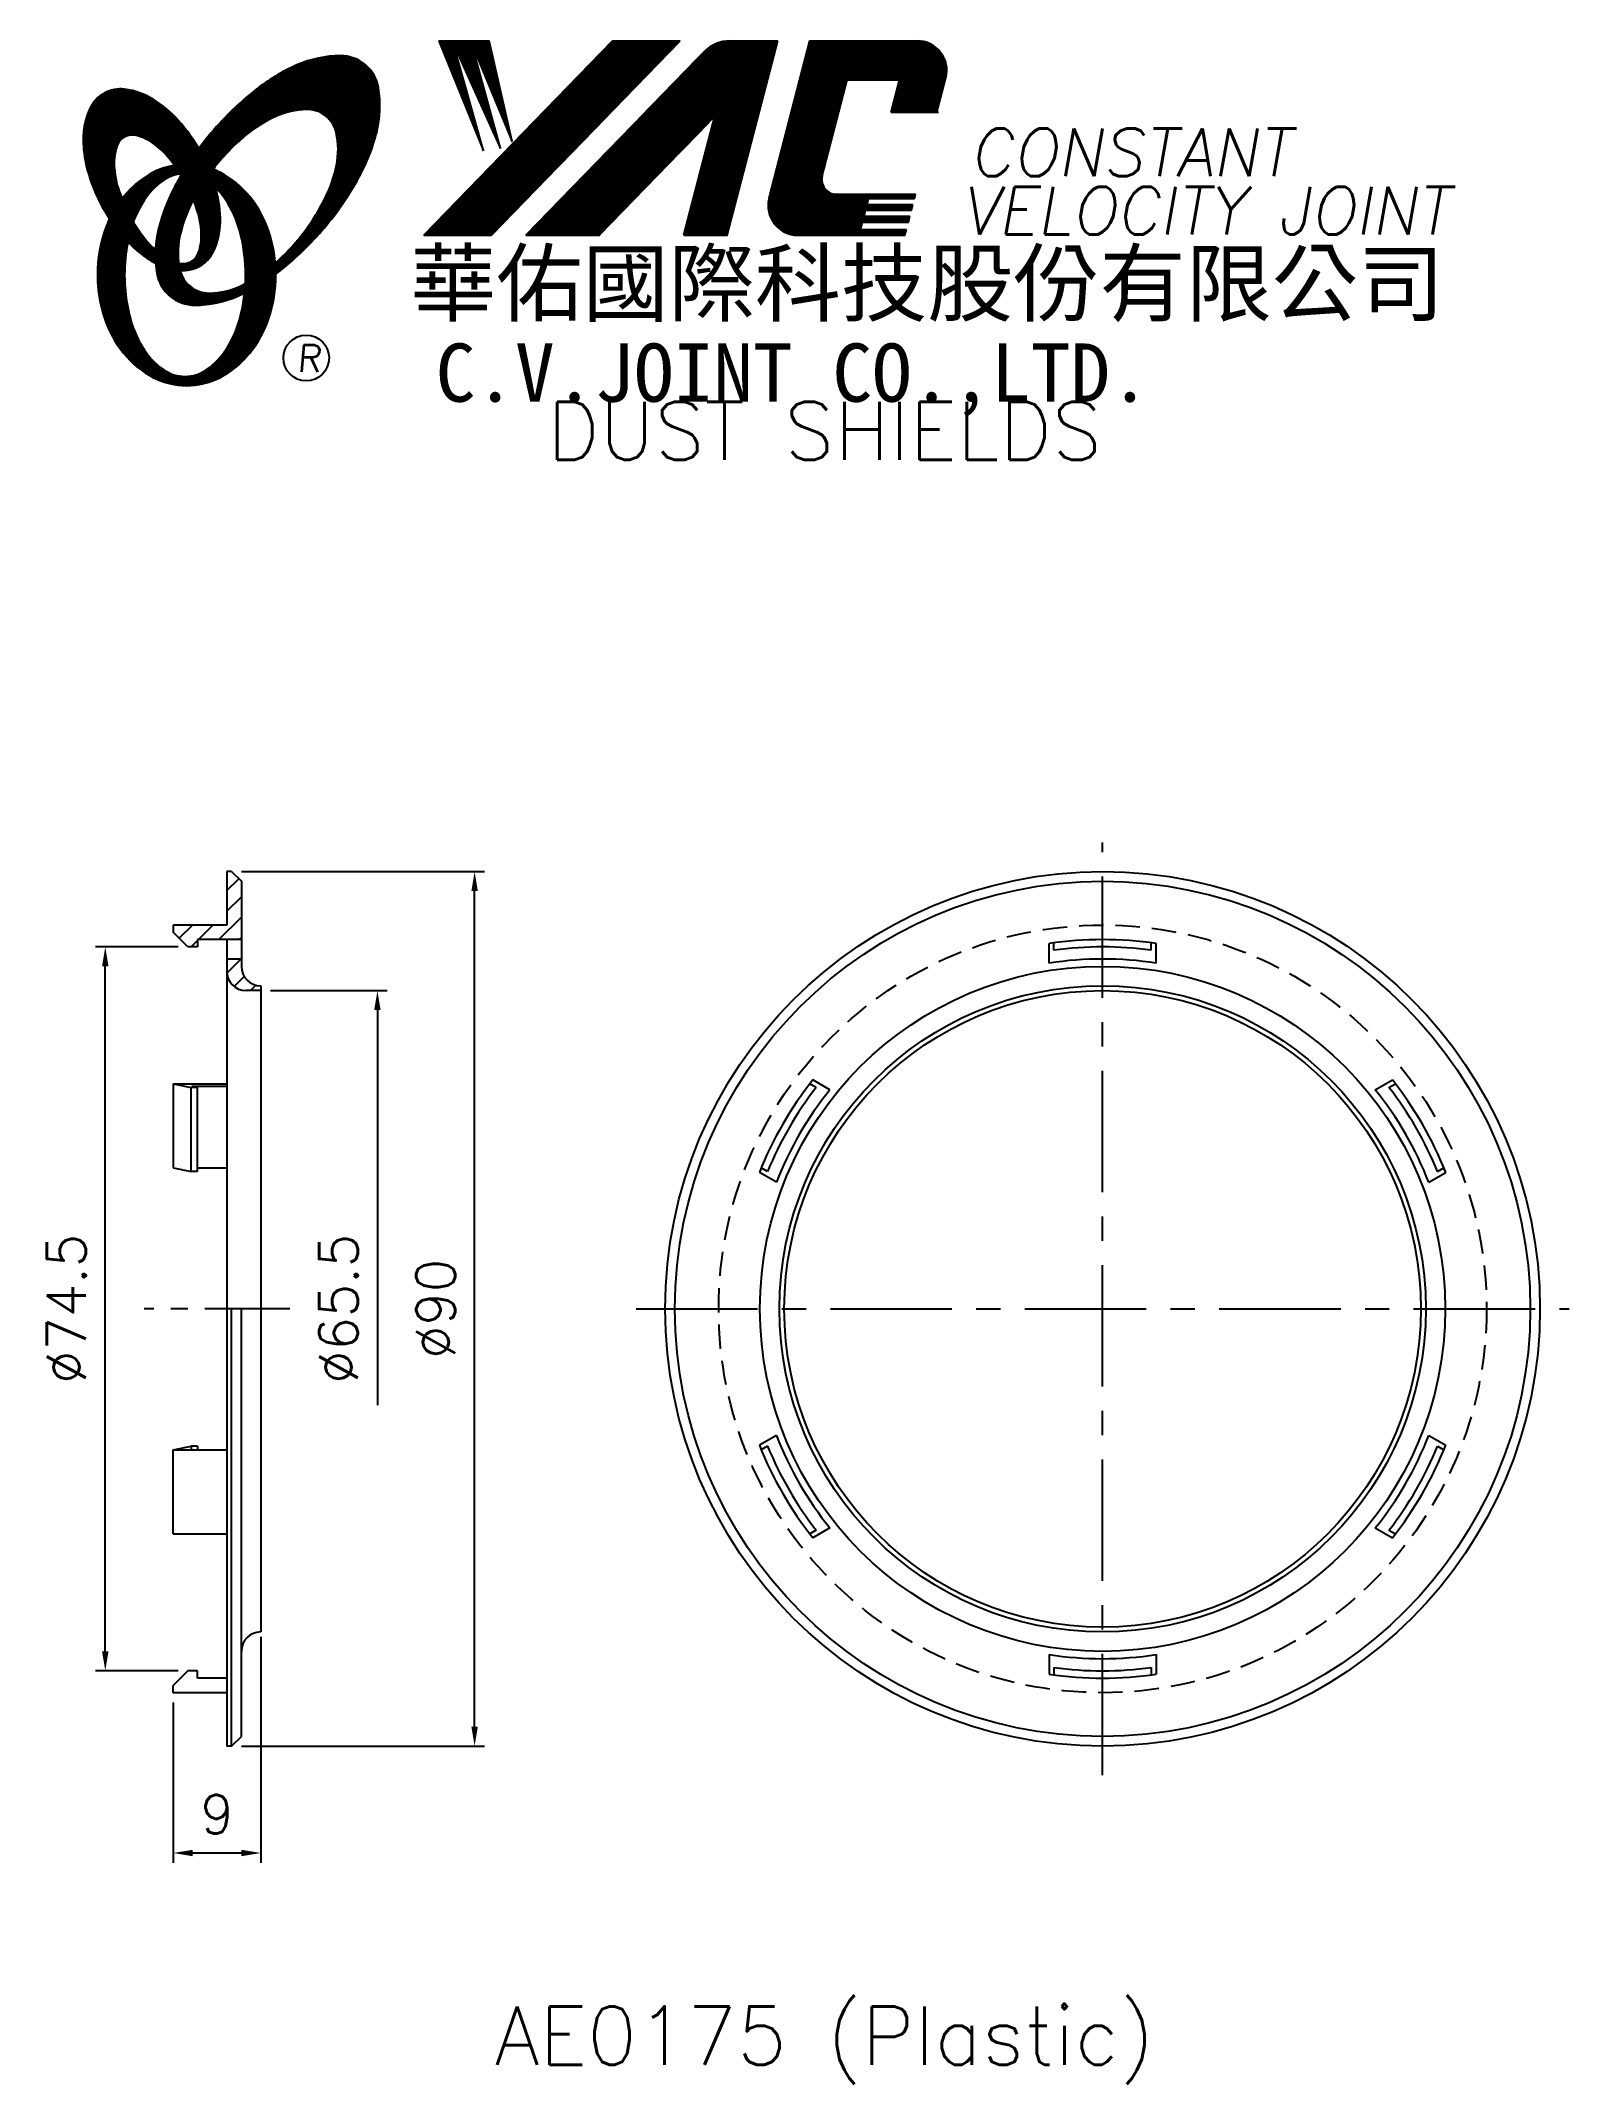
# Model space of a CAD drawing. Extents: x 585 to 743, y 341 to 552.
import ezdxf
from ezdxf.enums import TextEntityAlignment as Align

# ---------------------------------------------------------------- set-up
doc = ezdxf.new("R2010")
doc.units = 0
doc.header["$LTSCALE"] = 10
doc.header["$MEASUREMENT"] = 0
doc.linetypes.add('CENTER', pattern=[2, 1.25, -0.25, 0.25, -0.25])
doc.linetypes.add('HIDDEN', pattern=[0.375, 0.25, -0.125])
doc.layers.get('0').update_dxf_attribs({"linetype": 'CONTINUOUS'})
doc.layers.get('DEFPOINTS').update_dxf_attribs({"linetype": 'CONTINUOUS'})
doc.layers.add('4', color=7, linetype='CONTINUOUS')
doc.styles.add('CHINA', font='KAIU.TTF')
doc.styles.add('ITALICC', font='simplex.shx')
doc.dimstyles.new('STANDARD$0', dxfattribs={"dimtxt": 4, "dimasz": 2, "dimexe": 1, "dimexo": 1, "dimgap": 2, "dimtad": 1, "dimdec": 4, "dimzin": 10, "dimtxsty": 'ITALICC', "dimcen": 2, "dimclrd": 5, "dimclre": 5, "dimclrt": 18, "dimaunit": 1, "dimazin": 3, "dimtp": 0.1, "dimtfac": 0.7, "dimtdec": 4, "dimtmove": 0, "dimatfit": 3, "dimtolj": 1, "dimtzin": 10})
pattern_1 = [(45, (659.29374, 307.969466), (-0.00727476112, 0.00727476112), [])]
pattern_2 = [(45, (490.703195, 344.273876), (-0.00883883476, 0.00883883476), [])]

# ---------------------------------------------------------------- blocks, each defined once
blk = doc.blocks.new('*D5')
at = {"color": 5, "linetype": 'BYBLOCK'}
for p, q in [((599.51, 458.46), (591.01, 458.46)), ((592.01, 385.96), (592.01, 456.46)), ((599.51, 383.96), (591.01, 383.96))]:
    blk.add_line(p, q, dxfattribs=at)
for points in [[(591.68, 456.46), (592.34, 456.46), (592.01, 458.46)], [(591.68, 385.96), (592.34, 385.96), (592.01, 383.96)]]:
    blk.add_solid(points, dxfattribs=at)
at = {"layer": 'DEFPOINTS', "color": 0, "linetype": 'BYBLOCK'}
for p in [(592.01, 458.46), (600.51, 458.46), (600.51, 383.96)]:
    blk.add_point(p, dxfattribs=at)
at = {"color": 18, "linetype": 'BYBLOCK', "insert": (588.01, 421.21), "char_height": 4, "attachment_point": 5, "rotation": 90, "style": 'ITALICC'}
blk.add_mtext('\\A1;∅74.5', dxfattribs=at)
blk = doc.blocks.new('*D6')
at = {"color": 5, "linetype": 'BYBLOCK'}
for p, q in [((609.01, 453.96), (621.01, 453.96)), ((620.01, 451.96), (620.01, 411.31))]:
    blk.add_line(p, q, dxfattribs=at)
blk.add_solid([(619.68, 451.96), (620.34, 451.96), (620.01, 453.96)], dxfattribs=at)
at = {"layer": 'DEFPOINTS', "color": 0, "linetype": 'BYBLOCK'}
for p in [(608.01, 453.96), (620.01, 453.96), (608.01, 388.46)]:
    blk.add_point(p, dxfattribs=at)
at = {"color": 18, "linetype": 'BYBLOCK', "insert": (616.01, 421.21), "char_height": 4, "attachment_point": 5, "rotation": 90, "style": 'ITALICC'}
blk.add_mtext('\\A1;∅65.5', dxfattribs=at)
blk = doc.blocks.new('*D7')
at = {"color": 5, "linetype": 'BYBLOCK'}
for p, q in [((606.01, 466.21), (631.01, 466.21)), ((630.01, 378.21), (630.01, 464.21)), ((606.01, 376.21), (631.01, 376.21))]:
    blk.add_line(p, q, dxfattribs=at)
for points in [[(629.68, 464.21), (630.34, 464.21), (630.01, 466.21)], [(629.68, 378.21), (630.34, 378.21), (630.01, 376.21)]]:
    blk.add_solid(points, dxfattribs=at)
at = {"layer": 'DEFPOINTS', "color": 0, "linetype": 'BYBLOCK'}
for p in [(605.01, 466.21), (630.01, 466.21), (605.01, 376.21)]:
    blk.add_point(p, dxfattribs=at)
at = {"color": 18, "linetype": 'BYBLOCK', "insert": (626.01, 421.21), "char_height": 4, "attachment_point": 5, "rotation": 90, "style": 'ITALICC'}
blk.add_mtext('\\A1;∅90', dxfattribs=at)
blk = doc.blocks.new('*D8')
at = {"color": 5, "linetype": 'BYBLOCK'}
for p, q in [((608.01, 387.46), (608.01, 364.21)), ((599.01, 380.71), (599.01, 364.21)), ((606.01, 365.21), (601.01, 365.21))]:
    blk.add_line(p, q, dxfattribs=at)
for points in [[(601.01, 365.54), (601.01, 364.88), (599.01, 365.21)], [(606.01, 365.54), (606.01, 364.88), (608.01, 365.21)]]:
    blk.add_solid(points, dxfattribs=at)
at = {"layer": 'DEFPOINTS', "color": 0, "linetype": 'BYBLOCK'}
for p in [(608.01, 388.46), (599.01, 381.71), (599.01, 365.21)]:
    blk.add_point(p, dxfattribs=at)
at = {"color": 18, "linetype": 'BYBLOCK', "insert": (603.51, 369.21), "char_height": 4, "attachment_point": 5, "style": 'ITALICC'}
blk.add_mtext('\\A1;9', dxfattribs=at)

msp = doc.modelspace()

# ---------------------------------------------------------------- hatches: boundary and pattern name
at = {"layer": '4', "linetype": 'CONTINUOUS'}
h = msp.add_hatch(dxfattribs=at)
h.set_pattern_fill('ANSI31', color=5, scale=0.1, style=0)
h.set_pattern_definition(pattern_2)
h.paths.add_polyline_path([(651.1619, 551.70486), (644.20459, 551.70486), (624.78799, 531.7011), (631.74529, 531.7011)])
h.paths.add_polyline_path([(654.70879, 543.93929), (651.52842, 531.7011), (656.0094, 531.7011), (661.20784, 551.70486), (656.31111, 551.70486, 0.202785967), (653.57704, 550.54844), (635.28291, 531.7011), (642.82982, 531.7011)])
h.paths.add_polyline_path([(668.3359, 547.70644), (673.72962, 547.70644), (672.8606, 544.36243), (677.57742, 544.36243), (678.49414, 547.88999, 0.490800957), (675.54394, 551.70486), (664.50962, 551.70486), (660.30257, 535.51597, 0.490800957), (663.25277, 531.7011), (674.28708, 531.7011), (674.44153, 532.29541), (669.72471, 532.29541), (669.91808, 533.0395), (674.6349, 533.0395), (674.79345, 533.64963), (670.07663, 533.64963), (670.23788, 534.2701), (674.9547, 534.2701), (675.11088, 534.87109), (670.39406, 534.87109), (670.55086, 535.47447), (675.26768, 535.47447), (675.38441, 535.92366), (667.24466, 535.92366, -0.490800957), (665.76956, 537.8311)])
h = msp.add_hatch(dxfattribs=at)
h.set_pattern_fill('ANSI31', color=1, scale=0.1, style=0)
h.set_pattern_definition(pattern_2)
h.paths.add_polyline_path([(631.51996, 551.70486), (626.34264, 551.70486), (630.9134, 540.40112), (627.84746, 551.3591), (632.6822, 540.63678), (629.73419, 551.3591), (633.86141, 541.34375)])
h = msp.add_hatch(dxfattribs=at)
h.set_pattern_fill('ANSI31', color=5, scale=0.082305, style=0)
h.set_pattern_definition([(45, (490.703195, 344.273876), (-0.00727476112, 0.00727476112), [])])
h.paths.add_polyline_path([(612.73867, 544.64238, -0.172879177), (614.68014, 543.98381, -0.172879177), (615.76743, 542.24576, -0.104527385), (615.79521, 538.91757, -0.065680101), (614.62568, 535.51562, -0.051823203), (612.18526, 531.67323, -0.044272532), (609.51029, 528.84689, -0.020203161), (609.56388, 527.70897, 0.006517006), (609.96843, 528.02105, 0.049863361), (614.52185, 532.43411, 0.049863361), (618.11149, 537.66128, 0.063682799), (619.93253, 542.28862, 0.103597411), (620.12183, 546.87259, 0.177892575), (618.77322, 549.24287, 0.177892575), (616.21083, 550.1762, 0.103597411), (611.72303, 549.22315, 0.063682799), (607.46529, 546.65408, 0.049863361), (602.91187, 542.24102, 0.016070017), (601.64117, 540.63471, -0.007061632), (601.88845, 540.19767, -0.031648676), (602.84104, 538.1611, -0.008069351), (603.27294, 538.72541, -0.051823203), (606.45132, 541.98386, -0.065680101), (609.49325, 543.90422, -0.104527385)])
h.paths.add_polyline_path([(599.663, 531.48106, -0.065680101), (600.83253, 534.88302, -0.006063428), (601.07647, 535.35803, 0.027613469), (600.34963, 536.9461, 0.017011252), (599.81621, 537.88108, 0.007829282), (599.32223, 537.01385, 0.063682799), (597.50118, 532.38651, 0.103597411), (597.31189, 527.80253, 0.177892575), (598.66049, 525.43226, 0.177892575), (601.22288, 524.49893, 0.103597411), (605.71068, 525.45198, 0.008811776), (606.33765, 525.74205, 0.013922709), (606.41497, 526.71186, -0.009086703), (605.96496, 526.49442, -0.104527385), (602.71954, 525.75625, -0.172879177), (600.77807, 526.41482, -0.172879177), (599.69077, 528.15287, -0.104527385)])
h = msp.add_hatch(dxfattribs=at)
h.set_pattern_fill('ANSI31', color=3, scale=0.082305, style=0)
h.set_pattern_definition(pattern_1)
h.paths.add_polyline_path([(596.94216, 545.69322, 0.106488277), (594.00028, 546.73179, 0.158297415), (591.91008, 546.33674, 0.158297415), (590.45075, 544.78906, 0.106488277), (589.73994, 541.75129, 0.071723199), (590.15798, 538.43833, 0.058080454), (591.70297, 534.62295, 0.058080454), (594.08401, 531.26515, 0.071723199), (596.64926, 529.1274, 0.020895977), (597.18944, 528.82541, -0.030777155), (597.17353, 530.20163, -0.042059526), (596.07718, 531.36439, -0.04691039), (594.45801, 533.84554, -0.04691039), (593.32973, 536.58503, -0.060581117), (592.92763, 538.84709, -0.10187153), (593.23925, 540.9353, -0.185892489), (594.01934, 541.82694, -0.185892489), (595.19599, 541.96506, -0.10187153), (597.09364, 541.03952, -0.060581117), (598.73047, 539.42725, -0.04691039), (600.34963, 536.9461, -0.04691039), (601.47791, 534.20662, -0.060581117), (601.88001, 531.94455, -0.10187153), (601.56839, 529.85635, -0.185892489), (600.7883, 528.96471, -0.185892489), (599.61166, 528.82659, -0.002013383), (599.57086, 528.83721, 0.021593804), (599.69077, 528.15287, 0.006477741), (599.70878, 528.07584, 0.14950097), (601.68133, 528.48387, 0.158297415), (603.14067, 530.03156, 0.106488277), (603.85148, 533.06933, 0.071723199), (603.43343, 536.38229, 0.058080454), (601.88845, 540.19767, 0.058080454), (599.5074, 543.55546, 0.071723199)])
h = msp.add_hatch(dxfattribs=at)
h.set_pattern_fill('ANSI31', color=1, scale=0.082305, style=0)
h.set_pattern_definition(pattern_1)
h.paths.add_polyline_path([(598.03579, 537.36977, -0.120168026), (599.72758, 538.02316, 0.016865385), (599.12782, 538.9059, 0.076648372), (596.97159, 538.18698, 0.104809576), (593.88714, 535.67388, 0.005838257), (593.72019, 535.46168, 0.028089978), (594.45801, 533.84554, 0.014237292), (594.90014, 533.0605, -0.045767751), (595.82532, 534.99734, -0.106890197)])
h.paths.add_polyline_path([(594.00442, 527.61515, -0.048711043), (594.33452, 530.99549, -0.007865741), (594.08401, 531.26515, -0.037695478), (592.44814, 533.38391, 0.03042545), (591.92281, 532.07994, 0.080710289), (591.19738, 527.61515, 0.080710289), (591.92281, 523.15036, 0.089265679), (593.88714, 519.55642, 0.104809576), (596.97159, 517.04332, 0.11926607), (600.38078, 516.21838, 0.11926607), (603.78998, 517.04332, 0.104809576), (606.87443, 519.55642, 0.089265679), (608.83875, 523.15036, 0.080710289), (609.56419, 527.61515, 0.080710289), (608.83875, 532.07994, 0.089265679), (606.87443, 535.67388, 0.104809576), (603.78998, 538.18698, 0.025513357), (603.09674, 538.49973, 0.004818181), (602.84104, 538.1611, -0.023722145), (603.38225, 536.56435, -0.065307489), (604.61743, 534.99734, -0.073950765), (605.92988, 531.79961, -0.060532391), (606.43834, 527.61515, -0.060532391), (605.92988, 523.43069, -0.073950765), (604.61743, 520.23296, -0.106890197), (602.40697, 517.86053, -0.153118262), (600.22138, 517.17515, -0.153118262), (598.03579, 517.86053, -0.106890197), (595.82532, 520.23296, -0.073950765), (594.51287, 523.43069, -0.060532391)])
h = msp.add_hatch(dxfattribs=at)
h.set_pattern_fill('ANSI31', color=5, scale=12, style=0)
h.set_pattern_definition([(45, (-229.1852, 23.0024), (-1.0606602, 1.0606602), [])])
h.paths.add_polyline_path([(599.00901, 460.71077), (599.00901, 459.96077), (600.50901, 458.46077), (601.50901, 458.46077), (601.50901, 459.21077), (606.00901, 459.21077), (606.00901, 465.21077), (605.00901, 466.21077), (604.50901, 466.21077), (604.50901, 460.71077)])
h.paths.add_polyline_path([(606.00901, 456.46077), (606.00901, 457.21077), (604.50901, 457.21077), (604.50901, 455.96077, 0.414213562), (606.50901, 453.96077), (608.00901, 453.96077), (608.00901, 454.46077, -0.414213562)])

# ---------------------------------------------------------------- linework, layer by layer
at = {"layer": '4', "color": 5, "linetype": 'CONTINUOUS'}
for p, q in [((624.78799, 531.7011), (644.20459, 551.70486)), ((631.74529, 531.7011), (651.1619, 551.70486)), ((644.20459, 551.70486), (651.1619, 551.70486)), ((656.0094, 531.7011), (661.20784, 551.70486)), ((656.31111, 551.70486), (661.20784, 551.70486)), ((660.30257, 535.51597), (664.50962, 551.70486)), ((664.50962, 551.70486), (675.54394, 551.70486)), ((635.28291, 531.7011), (653.57704, 550.54844)), ((665.76956, 537.8311), (668.3359, 547.70644)), ((668.3359, 547.70644), (673.72962, 547.70644)), ((672.8606, 544.36243), (673.72962, 547.70644)), ((677.57742, 544.36243), (678.49414, 547.88999)), ((642.82982, 531.7011), (654.70879, 543.93929)), ((651.52842, 531.7011), (654.70879, 543.93929)), ((672.8606, 544.36243), (677.72785, 544.36243)), ((667.24466, 535.92366), (675.38441, 535.92366)), ((670.07663, 533.64963), (670.23788, 534.2701)), ((670.23788, 534.2701), (674.9547, 534.2701)), ((670.39406, 534.87109), (670.55086, 535.47447)), ((670.39406, 534.87109), (675.11088, 534.87109)), ((670.55086, 535.47447), (675.26768, 535.47447)), ((674.9547, 534.2701), (675.11088, 534.87109)), ((675.26768, 535.47447), (675.38441, 535.92366)), ((669.72471, 532.29541), (669.91808, 533.0395)), ((669.72471, 532.29541), (674.44153, 532.29541)), ((669.91808, 533.0395), (674.6349, 533.0395)), ((670.07663, 533.64963), (674.79345, 533.64963)), ((674.28708, 531.7011), (674.44153, 532.29541)), ((674.6349, 533.0395), (674.79345, 533.64963)), ((624.78799, 531.7011), (631.74529, 531.7011)), ((635.28291, 531.7011), (642.82982, 531.7011)), ((651.52842, 531.7011), (656.0094, 531.7011)), ((663.25277, 531.7011), (674.28708, 531.7011))]:
    msp.add_line(p, q, dxfattribs=at)
at = {"layer": '4', "color": 1, "linetype": 'CONTINUOUS'}
for p, q in [((626.34264, 551.70486), (631.51996, 551.70486)), ((626.34264, 551.70486), (630.9134, 540.40112)), ((627.84746, 551.3591), (632.6822, 540.63678)), ((630.9134, 540.40112), (627.84746, 551.3591)), ((629.73419, 551.3591), (633.86141, 541.34375)), ((632.6822, 540.63678), (629.73419, 551.3591)), ((633.86141, 541.34375), (631.51996, 551.70486))]:
    msp.add_line(p, q, dxfattribs=at)
at = {"layer": '4', "color": 5, "linetype": 'CENTER'}
for p, q in [((694.61971, 373.21077), (694.61971, 469.21077)), ((646.61971, 421.21077), (742.61971, 421.21077))]:
    msp.add_line(p, q, dxfattribs=at)
at = {"layer": '4', "color": 7, "linetype": 'CONTINUOUS'}
for p, q in [((604.50901, 466.21077), (604.50901, 460.71077)), ((605.00901, 466.21077), (604.50901, 466.21077)), ((605.00901, 466.21077), (606.00901, 465.21077)), ((606.00901, 465.21077), (606.00901, 456.46077)), ((604.50901, 460.71077), (599.00901, 460.71077)), ((599.00901, 460.71077), (599.00901, 459.96077)), ((600.50901, 458.46077), (599.00901, 459.96077)), ((601.50901, 458.46077), (600.50901, 458.46077)), ((606.00901, 459.21077), (601.50901, 459.21077)), ((601.50901, 459.21077), (601.50901, 458.46077)), ((604.50901, 459.21077), (604.50901, 376.21077)), ((689.11971, 456.78815), (689.11971, 458.81063)), ((689.61971, 458.12367), (689.61971, 458.88038)), ((699.61971, 458.12367), (699.61971, 458.88038)), ((700.11971, 456.78815), (700.11971, 458.81063)), ((606.00901, 457.21077), (604.50901, 457.21077)), ((608.00901, 454.46077), (608.00901, 387.96077)), ((608.00901, 453.96077), (606.50901, 453.96077)), ((599.00901, 444.3757), (604.50901, 444.3757)), ((599.00901, 444.3757), (599.00901, 435.71545)), ((599.00901, 444.3757), (600.83872, 443.99735)), ((600.83872, 435.33709), (600.83872, 443.99735)), ((601.50901, 443.99735), (600.83872, 443.99735)), ((600.92178, 444.11878), (604.50901, 444.11878)), ((600.92178, 444.11878), (601.50901, 443.99735)), ((601.50901, 435.33709), (601.50901, 443.99735)), ((665.1522, 443.99735), (664.49687, 444.3757)), ((666.5588, 443.7626), (664.80727, 444.77384)), ((722.68063, 443.7626), (724.43215, 444.77384)), ((724.08723, 443.99735), (724.74256, 444.3757)), ((599.00901, 435.71545), (600.83872, 435.33709)), ((601.50901, 435.33709), (600.83872, 435.33709)), ((601.50901, 435.71545), (604.50901, 435.71545)), ((660.1522, 435.33709), (659.49687, 435.71545)), ((729.08723, 435.33709), (729.74256, 435.71545)), ((661.0588, 434.23632), (659.30727, 435.24756)), ((728.18063, 434.23632), (729.93215, 435.24756)), ((605.00901, 376.21077), (605.00901, 421.21077)), ((606.00901, 377.21077), (606.00901, 421.21077)), ((661.0588, 408.18522), (659.30727, 407.17397)), ((728.18063, 408.18522), (729.93215, 407.17397)), ((599.00901, 406.70609), (600.83872, 407.08444)), ((599.00901, 398.04583), (599.00901, 406.70609)), ((599.00901, 406.70609), (604.50901, 406.70609)), ((600.83872, 407.08444), (600.83872, 406.70609)), ((601.50901, 407.08444), (600.83872, 407.08444)), ((601.50901, 407.08444), (601.50901, 406.70609)), ((660.1522, 407.08444), (659.49687, 406.70609)), ((729.08723, 407.08444), (729.74256, 406.70609)), ((599.00901, 398.04583), (604.50901, 398.04583)), ((665.1522, 398.42419), (664.49687, 398.04583)), ((666.5588, 398.65894), (664.80727, 397.64769)), ((722.68063, 398.65894), (724.43215, 397.64769)), ((724.08723, 398.42419), (724.74256, 398.04583)), ((689.11971, 385.63339), (689.11971, 383.6109)), ((700.11971, 385.63339), (700.11971, 383.6109)), ((600.50901, 383.96077), (599.00901, 382.46077)), ((601.50901, 383.96077), (600.50901, 383.96077)), ((601.50901, 383.21077), (601.50901, 383.96077)), ((604.50901, 383.21077), (601.50901, 383.21077)), ((689.61971, 384.29786), (689.61971, 383.54115)), ((699.61971, 384.29786), (699.61971, 383.54115)), ((599.00901, 381.71077), (599.00901, 382.46077)), ((604.50901, 381.71077), (599.00901, 381.71077)), ((605.00901, 376.21077), (606.00901, 377.21077)), ((605.00901, 376.21077), (604.50901, 376.21077))]:
    msp.add_line(p, q, dxfattribs=at)
at = {"layer": '4', "color": 5, "linetype": 'CENTER', "ltscale": 0.7}
msp.add_line((611.00901, 421.21077), (596.00901, 421.21077), dxfattribs=at)
at = {"layer": '4', "color": 5, "linetype": 'CONTINUOUS'}
for points in [[(609.56388, 527.70897, 0.006517006), (609.96843, 528.02105, 0.049863361), (614.52185, 532.43411, 0.049863361), (618.11149, 537.66128, 0.063682799), (619.93253, 542.28862, 0.103597411), (620.12183, 546.87259, 0.177892575), (618.77322, 549.24287, 0.177892575), (616.21083, 550.1762, 0.103597411), (611.72303, 549.22315, 0.063682799), (607.46529, 546.65408, 0.049863361), (602.91187, 542.24102, 0.016070017), (601.64117, 540.63471)], [(609.51029, 528.84689, 0.044272532), (612.18526, 531.67323, 0.051823203), (614.62568, 535.51562, 0.065680101), (615.79521, 538.91757, 0.104527385), (615.76743, 542.24576, 0.172879177), (614.68014, 543.98381, 0.172879177), (612.73867, 544.64238, 0.104527385), (609.49325, 543.90422, 0.065680101), (606.45132, 541.98386, 0.051823203), (603.27294, 538.72541, 0.008069351), (602.84104, 538.1611)], [(599.81621, 537.88108, 0.007829282), (599.32223, 537.01385, 0.063682799), (597.50118, 532.38651, 0.103597411), (597.31189, 527.80253, 0.177892575), (598.66049, 525.43226, 0.177892575), (601.22288, 524.49893, 0.103597411), (605.71068, 525.45198, 0.008811776), (606.33765, 525.74205, 0.008811776)], [(601.07647, 535.35803, 0.006063428), (600.83253, 534.88302, 0.065680101), (599.663, 531.48106, 0.104527385), (599.69077, 528.15287, 0.172879177), (600.77807, 526.41482, 0.172879177), (602.71954, 525.75625, 0.104527385), (605.96496, 526.49442, 0.009086703), (606.41497, 526.71186, 0.009086703)]]:
    msp.add_lwpolyline(points, format="xyb", dxfattribs=at)
at = {"layer": '4', "color": 3, "linetype": 'CONTINUOUS'}
for points in [[(599.70878, 528.07584, 0.14950097), (601.68133, 528.48387, 0.158297415), (603.14067, 530.03156, 0.106488277), (603.85148, 533.06933, 0.071723199), (603.43343, 536.38229, 0.058080454), (601.88845, 540.19767, 0.058080454), (599.5074, 543.55546, 0.071723199), (596.94216, 545.69322, 0.106488277), (594.00028, 546.73179, 0.158297415), (591.91008, 546.33674, 0.158297415), (590.45075, 544.78906, 0.106488277), (589.73994, 541.75129, 0.071723199), (590.15798, 538.43833, 0.058080454), (591.70297, 534.62295, 0.058080454), (594.08401, 531.26515, 0.071723199), (596.64926, 529.1274, 0.020895977), (597.18944, 528.82541, 0.020895977)], [(599.57086, 528.83721, 0.002013383), (599.61166, 528.82659, 0.185892489), (600.7883, 528.96471, 0.185892489), (601.56839, 529.85635, 0.10187153), (601.88001, 531.94455, 0.060581117), (601.47791, 534.20662, 0.04691039), (600.34963, 536.9461, 0.04691039), (598.73047, 539.42725, 0.060581117), (597.09364, 541.03952, 0.10187153), (595.19599, 541.96506, 0.185892489), (594.01934, 541.82694, 0.185892489), (593.23925, 540.9353, 0.10187153), (592.92763, 538.84709, 0.060581117), (593.32973, 536.58503, 0.04691039), (594.45801, 533.84554, 0.04691039), (596.07718, 531.36439, 0.042059526), (597.17353, 530.20163, 0.042059526)]]:
    msp.add_lwpolyline(points, format="xyb", dxfattribs=at)
at = {"layer": '4', "color": 1, "linetype": 'CONTINUOUS'}
for points in [[(592.44814, 533.38391, 0.03042545), (591.92281, 532.07994, 0.080710289), (591.19738, 527.61515, 0.080710289), (591.92281, 523.15036, 0.089265679), (593.88714, 519.55642, 0.104809576), (596.97159, 517.04332, 0.11926607), (600.38078, 516.21838, 0.11926607), (603.78998, 517.04332, 0.104809576), (606.87443, 519.55642, 0.089265679), (608.83875, 523.15036, 0.080710289), (609.56419, 527.61515, 0.080710289), (608.83875, 532.07994, 0.089265679), (606.87443, 535.67388, 0.104809576), (603.78998, 538.18698, 0.025513357), (603.09674, 538.49973, 0.025513357)], [(599.12782, 538.9059, 0.076648372), (596.97159, 538.18698, 0.104809576), (593.88714, 535.67388, 0.005838257), (593.72019, 535.46168, 0.005838257)], [(594.33452, 530.99549, 0.048711043), (594.00442, 527.61515, 0.060532391), (594.51287, 523.43069, 0.073950765), (595.82532, 520.23296, 0.106890197), (598.03579, 517.86053, 0.153118262), (600.22138, 517.17515, 0.153118262), (602.40697, 517.86053, 0.106890197), (604.61743, 520.23296, 0.073950765), (605.92988, 523.43069, 0.060532391), (606.43834, 527.61515, 0.060532391), (605.92988, 531.79961, 0.073950765), (604.61743, 534.99734, 0.065307489), (603.38225, 536.56435)], [(599.72758, 538.02316, 0.120168026), (598.03579, 537.36977, 0.106890197), (595.82532, 534.99734, 0.045767751), (594.90014, 533.0605, 0.045767751)]]:
    msp.add_lwpolyline(points, format="xyb", dxfattribs=at)
at = {"layer": '4', "color": 5, "linetype": 'CONTINUOUS'}
msp.add_circle((612.68502, 519.06943), 2.35282, dxfattribs=at)
at = {"layer": '4', "color": 7, "linetype": 'CONTINUOUS'}
for radius in [45, 44, 35.25, 33.25, 32.75]:
    msp.add_circle((694.61971, 421.21077), radius, dxfattribs=at)
at = {"layer": '4', "color": 5, "linetype": 'HIDDEN'}
msp.add_circle((694.61971, 421.21077), 39.5, dxfattribs=at)
at = {"layer": '4', "color": 5, "linetype": 'CONTINUOUS'}
for centre, radius, start, end in [((656.31111, 547.89462), 3.81024, 90, 135.8533387), ((675.54394, 548.65667), 3.04819, 345.4326059, 90), ((667.24466, 537.44776), 1.5241, 165.4326059, 270), ((663.25277, 534.74929), 3.04819, 165.4326059, 270)]:
    msp.add_arc(centre, radius, start, end, dxfattribs=at)
at = {"layer": '4', "color": 7, "linetype": 'CONTINUOUS'}
for centre, radius, start, end in [((694.61971, 421.21077), 38, 81.6779594, 98.3220406), ((694.61971, 421.21077), 37.25, 82.2860079, 97.7139921), ((608.00901, 456.46077), 2, 180, 270), ((694.61971, 421.21077), 36, 81.2120627, 98.7879373), ((606.50901, 455.96077), 2, 180, 270), ((694.61971, 421.21077), 38, 141.6779594, 158.3220406), ((694.61971, 421.21077), 37.25, 142.2860079, 157.7139921), ((694.61971, 421.21077), 36, 141.2120627, 158.7879373), ((694.61971, 421.21077), 36, 21.2120627, 38.7879373), ((694.61971, 421.21077), 37.25, 22.2860079, 37.7139921), ((694.61971, 421.21077), 38, 21.6779594, 38.3220406), ((694.61971, 421.21077), 36, 201.2120627, 218.7879373), ((694.61971, 421.21077), 36, 321.2120627, 338.7879373), ((694.61971, 421.21077), 38, 201.6779594, 218.3220406), ((694.61971, 421.21077), 37.25, 202.2860079, 217.7139921), ((694.61971, 421.21077), 37.25, 322.2860079, 337.7139921), ((694.61971, 421.21077), 38, 321.6779594, 338.3220406), ((608.00901, 385.96077), 2, 90, 180), ((694.61971, 421.21077), 36, 261.2120627, 278.7879373), ((694.61971, 421.21077), 38, 261.6779594, 278.3220406), ((694.61971, 421.21077), 37.25, 262.2860079, 277.7139921)]:
    msp.add_arc(centre, radius, start, end, dxfattribs=at)

# ---------------------------------------------------------------- texts
at = {"layer": '4', "color": 5, "linetype": 'CONTINUOUS', "style": 'ITALICC'}
for s, height, oblique, p in [('CONSTANT', 4.9, 10, (680.9368, 537.77157)), ('VELOCITY JOINT', 4.9, 10, (680.05857, 531.77618)), ('R', 2.75625, 5, (611.72634, 517.65983))]:
    msp.add_text(s, height=height, dxfattribs=dict(at, oblique=oblique)).set_placement(p)
at = {"layer": '4', "color": 7, "linetype": 'CONTINUOUS', "style": 'CHINA'}
for s, height, p in [('華佑國際科技股份有限公司', 6.5, (623.37463, 523.51125)), ('C.V.JOINT CO.,LTD.', 6, (626.00326, 514.56503))]:
    msp.add_text(s, height=height, dxfattribs=at).set_placement(p)
at = {"layer": '4', "color": 18, "linetype": 'CONTINUOUS', "style": 'ITALICC'}
for s, p in [('DUST SHIELDS', (666.00599, 508.57221)), ('AE0175 (Plastic)', (666.00599, 343.42482))]:
    msp.add_text(s, height=6, dxfattribs=at).set_placement(p, align=Align.CENTER)

# ---------------------------------------------------------------- dimensions: what is measured, and where the dimension line sits
at = {"layer": '4', "color": 7, "linetype": 'CONTINUOUS'}
for base, p1, p2, text, picture, middle in [((630.00905, 466.21077), (605.00901, 376.21077), (605.00901, 466.21077), '%%C90', '*D7', (626.00905, 421.21077)), ((592.00904, 458.46077), (600.50901, 383.96077), (600.50901, 458.46077), '%%C74.5', '*D5', (588.00904, 421.21077))]:
    dim = msp.add_linear_dim(base=base, p1=p1, p2=p2, angle=90, text=text, dimstyle='STANDARD$0', dxfattribs=at)
    dim.commit()
    dim.dimension.update_dxf_attribs({"geometry": picture, "text_midpoint": middle})
dim = msp.add_linear_dim(base=(620.00899, 453.96077), p1=(608.00901, 388.46077), p2=(608.00901, 453.96077), angle=90, text='%%C65.5', dimstyle='STANDARD$0', override={"dimcen": -2, "dimse1": 1, "dimsd1": 1}, dxfattribs=at)
dim.commit()
dim.dimension.update_dxf_attribs({"geometry": '*D6', "text_midpoint": (616.00899, 421.21077)})
dim = msp.add_linear_dim(base=(599.00901, 365.21082), p1=(608.00901, 388.46077), p2=(599.00901, 381.71077), text='9', dimstyle='STANDARD$0', override={"dimcen": 2.5, "dimtfac": 0.7}, dxfattribs=at)
dim.commit()
dim.dimension.update_dxf_attribs({"geometry": '*D8', "text_midpoint": (603.50901, 369.21082)})

doc.saveas('drawing.dxf')
